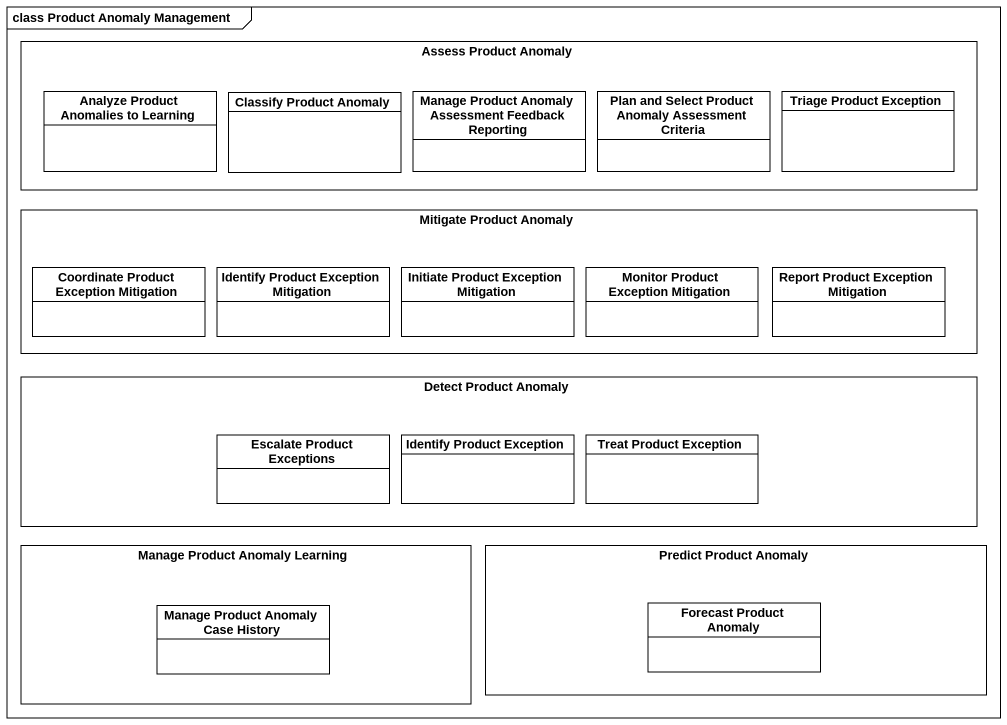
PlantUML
@startuml
mainframe class Product Anomaly Management
hide circle
hide empty members
rectangle "Assess Product Anomaly" as Assess_Product_Anomaly {
  class "Analyze Product Anomalies to Learning" as Analyze_Product_Anomalies #FFFFFF
  class "Classify Product Anomaly" as Classify_Product_Anomaly #FFFFFF
  class "Manage Product Anomaly Assessment Feedback Reporting" as Manage_Product_Anomaly #FFFFFF
  class "Plan and Select Product Anomaly Assessment Criteria" as Plan_and_Select_Product #FFFFFF
  class "Triage Product Exception" as Triage_Product_Exception #FFFFFF
}
rectangle "Mitigate Product Anomaly" as Mitigate_Product_Anomaly {
  class "Coordinate Product Exception Mitigation" as Coordinate_Product #FFFFFF
  class "Identify Product Exception Mitigation" as Identify_Product_Exception #FFFFFF
  class "Initiate Product Exception Mitigation" as Initiate_Product_Exception #FFFFFF
  class "Monitor Product Exception Mitigation" as Monitor_Product_Exception #FFFFFF
  class "Report Product Exception Mitigation" as Report_Product_Exception #FFFFFF
}
rectangle "Detect Product Anomaly" as Detect_Product_Anomaly {
  class "Escalate Product Exceptions" as Escalate_Product_Exceptions #FFFFFF
  class "Identify Product Exception" as Identify_Product_Exception_2 #FFFFFF
  class "Treat Product Exception" as Treat_Product_Exception #FFFFFF
}
rectangle "Manage Product Anomaly Learning" as Manage_Product_Anomaly_2 {
  class "Manage Product Anomaly Case History" as Manage_Product_Anomaly_Case #FFFFFF
}
rectangle "Predict Product Anomaly" as Predict_Product_Anomaly {
  class "Forecast Product Anomaly" as Forecast_Product_Anomaly #FFFFFF
}
@enduml
